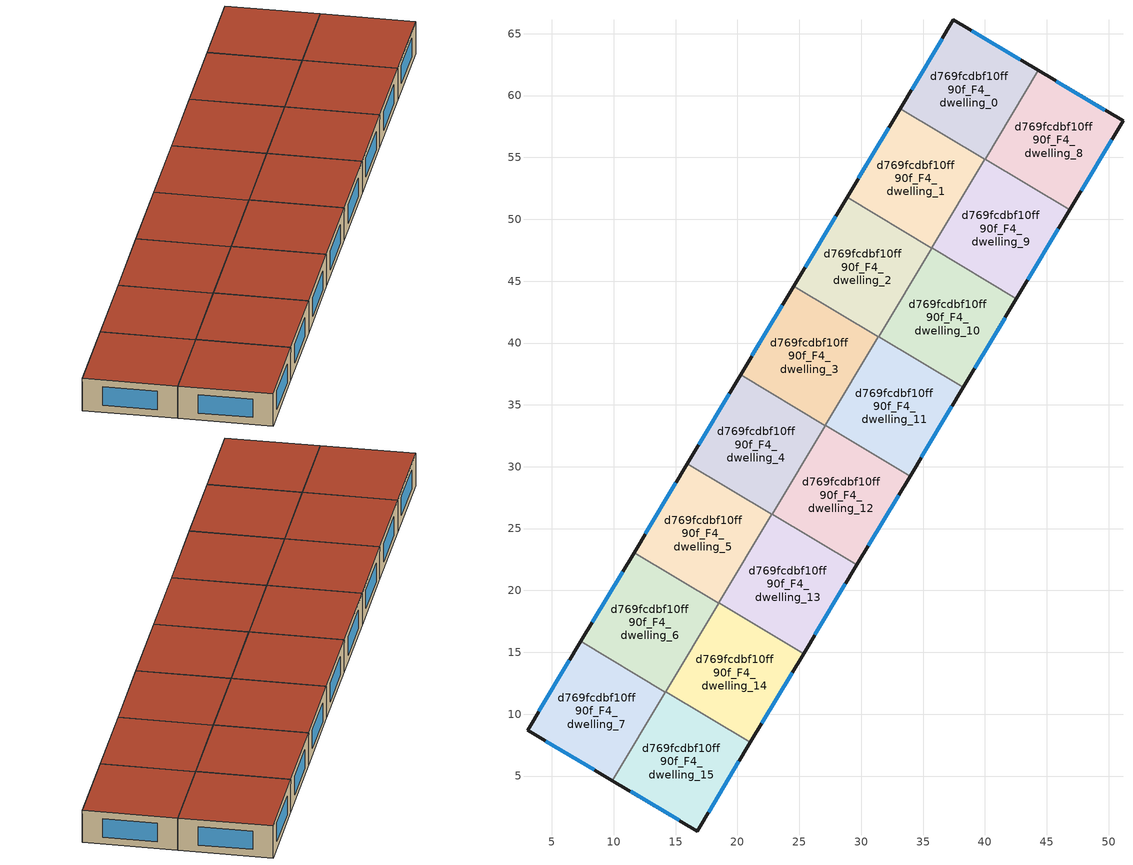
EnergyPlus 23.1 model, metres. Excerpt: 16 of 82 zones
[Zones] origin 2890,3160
d769fcdbf10ff90f_F4_dwelling_0
 floor to d769fcdbf10ff90f_F3_dwelling_0 (EU_floor_Construction): 44.3,62.04 39.99,54.85 33.15,58.95 37.45,66.11 z12
 wall outside (EU_wall_Construction): 44.3,62.04 37.45,66.11 33.15,58.95 z12:15
 wall to d769fcdbf10ff90f_F4_dwelling_1 (EU_wall_Construction): 33.15,58.95 39.99,54.85 z12:15
 wall to d769fcdbf10ff90f_F4_dwelling_8 (EU_wall_Construction): 40.01,54.87 44.3,62.04 z12:15
 wall to d769fcdbf10ff90f_F4_dwelling_9 (EU_wall_Construction): 39.99,54.85 40.01,54.87 z12:15
 window (EU_Window_Construction): 42.84,62.91 38.92,65.24 / 36.53,64.58 34.07,60.48 z12.64:14.36
 roof outside (EU_roof_Construction): 39.99,54.85 44.3,62.04 37.45,66.11 33.15,58.95 z15
d769fcdbf10ff90f_F4_dwelling_1
 floor to d769fcdbf10ff90f_F3_dwelling_1 (EU_floor_Construction): 39.99,54.85 35.69,47.67 28.85,51.77 33.15,58.95 z12
 wall outside (EU_wall_Construction): 33.15,58.95 28.85,51.77 z12:15
 wall to d769fcdbf10ff90f_F4_dwelling_2 (EU_wall_Construction): 28.85,51.77 35.69,47.67 z12:15
 wall to d769fcdbf10ff90f_F4_dwelling_9 (EU_wall_Construction): 35.71,47.69 39.99,54.85 z12:15
 wall to d769fcdbf10ff90f_F4_dwelling_10 (EU_wall_Construction): 35.69,47.67 35.71,47.69 z12:15
 window (EU_Window_Construction): 32.23,57.41 29.77,53.31 z12.64:14.36
 roof outside (EU_roof_Construction): 35.69,47.67 39.99,54.85 33.15,58.95 28.85,51.77 z15
d769fcdbf10ff90f_F4_dwelling_10
 floor to d769fcdbf10ff90f_F3_dwelling_10 (EU_floor_Construction): 42.55,43.59 38.24,36.42 31.4,40.52 35.71,47.69 z12
 wall outside (EU_wall_Construction): 38.24,36.42 42.55,43.59 z12:15
 wall to d769fcdbf10ff90f_F4_dwelling_9 (EU_wall_Construction): 42.55,43.59 35.71,47.69 z12:15
 wall to d769fcdbf10ff90f_F4_dwelling_11 (EU_wall_Construction): 31.4,40.52 38.24,36.42 z12:15
 wall to d769fcdbf10ff90f_F4_dwelling_2 (EU_wall_Construction): 35.69,47.67 31.4,40.52 z12:15
 window (EU_Window_Construction): 39.17,37.95 41.63,42.05 z12.64:14.36
 roof outside (EU_roof_Construction): 38.24,36.42 42.55,43.59 35.71,47.69 31.4,40.52 z15
d769fcdbf10ff90f_F4_dwelling_11
 floor to d769fcdbf10ff90f_F3_dwelling_11 (EU_floor_Construction): 38.24,36.42 33.94,29.24 27.1,33.34 31.4,40.52 z12
 wall outside (EU_wall_Construction): 33.94,29.24 38.24,36.42 z12:15
 wall to d769fcdbf10ff90f_F4_dwelling_12 (EU_wall_Construction): 27.1,33.34 33.94,29.24 z12:15
 wall to d769fcdbf10ff90f_F4_dwelling_3 (EU_wall_Construction): 31.39,40.49 27.1,33.34 z12:15
 wall to d769fcdbf10ff90f_F4_dwelling_2 (EU_wall_Construction): 31.4,40.52 31.39,40.49 z12:15
 window (EU_Window_Construction): 34.86,30.78 37.32,34.88 z12.64:14.36
 roof outside (EU_roof_Construction): 33.94,29.24 38.24,36.42 31.4,40.52 27.1,33.34 z15
d769fcdbf10ff90f_F4_dwelling_12
 floor to d769fcdbf10ff90f_F3_dwelling_12 (EU_floor_Construction): 33.94,29.24 29.64,22.06 22.8,26.17 27.1,33.34 z12
 wall outside (EU_wall_Construction): 29.64,22.06 33.94,29.24 z12:15
 wall to d769fcdbf10ff90f_F4_dwelling_13 (EU_wall_Construction): 22.8,26.17 29.64,22.06 z12:15
 wall to d769fcdbf10ff90f_F4_dwelling_4 (EU_wall_Construction): 27.09,33.32 22.8,26.17 z12:15
 wall to d769fcdbf10ff90f_F4_dwelling_3 (EU_wall_Construction): 27.1,33.34 27.09,33.32 z12:15
 window (EU_Window_Construction): 30.56,23.6 33.02,27.7 z12.64:14.36
 roof outside (EU_roof_Construction): 29.64,22.06 33.94,29.24 27.1,33.34 22.8,26.17 z15
d769fcdbf10ff90f_F4_dwelling_13
 floor to d769fcdbf10ff90f_F3_dwelling_13 (EU_floor_Construction): 29.64,22.06 25.34,14.89 18.5,18.99 22.8,26.17 z12
 wall outside (EU_wall_Construction): 25.34,14.89 29.64,22.06 z12:15
 wall to d769fcdbf10ff90f_F4_dwelling_14 (EU_wall_Construction): 18.5,18.99 25.34,14.89 z12:15
 wall to d769fcdbf10ff90f_F4_dwelling_5 (EU_wall_Construction): 22.78,26.14 18.5,18.99 z12:15
 wall to d769fcdbf10ff90f_F4_dwelling_4 (EU_wall_Construction): 22.8,26.17 22.78,26.14 z12:15
 window (EU_Window_Construction): 26.26,16.43 28.72,20.53 z12.64:14.36
 roof outside (EU_roof_Construction): 25.34,14.89 29.64,22.06 22.8,26.17 18.5,18.99 z15
d769fcdbf10ff90f_F4_dwelling_14
 floor to d769fcdbf10ff90f_F3_dwelling_14 (EU_floor_Construction): 25.34,14.89 21.04,7.71 14.2,11.81 18.5,18.99 z12
 wall outside (EU_wall_Construction): 21.04,7.71 25.34,14.89 z12:15
 wall to d769fcdbf10ff90f_F4_dwelling_15 (EU_wall_Construction): 14.2,11.81 21.04,7.71 z12:15
 wall to d769fcdbf10ff90f_F4_dwelling_6 (EU_wall_Construction): 18.48,18.96 14.2,11.81 z12:15
 wall to d769fcdbf10ff90f_F4_dwelling_5 (EU_wall_Construction): 18.5,18.99 18.48,18.96 z12:15
 window (EU_Window_Construction): 21.96,9.25 24.42,13.35 z12.64:14.36
 roof outside (EU_roof_Construction): 21.04,7.71 25.34,14.89 18.5,18.99 14.2,11.81 z15
d769fcdbf10ff90f_F4_dwelling_15
 floor to d769fcdbf10ff90f_F3_dwelling_15 (EU_floor_Construction): 21.04,7.71 16.74,0.55 9.88,4.62 14.18,11.79 14.2,11.81 z12
 wall outside (EU_wall_Construction): 9.88,4.62 16.74,0.55 21.04,7.71 z12:15
 wall to d769fcdbf10ff90f_F4_dwelling_7 (EU_wall_Construction): 14.18,11.79 9.88,4.62 z12:15
 wall to d769fcdbf10ff90f_F4_dwelling_6 (EU_wall_Construction): 14.19,11.81 14.18,11.79 z12:15
 window (EU_Window_Construction): 17.66,2.08 20.12,6.18 / 11.35,3.75 15.27,1.42 z12.64:14.36
 roof outside (EU_roof_Construction): 16.74,0.55 21.04,7.71 14.2,11.81 14.18,11.79 9.88,4.62 z15
d769fcdbf10ff90f_F4_dwelling_2
 floor to d769fcdbf10ff90f_F3_dwelling_2 (EU_floor_Construction): 35.69,47.67 31.39,40.49 24.55,44.59 28.85,51.77 z12
 wall outside (EU_wall_Construction): 28.85,51.77 24.55,44.59 z12:15
 wall to d769fcdbf10ff90f_F4_dwelling_3 (EU_wall_Construction): 24.55,44.59 31.39,40.49 z12:15
 window (EU_Window_Construction): 27.93,50.23 25.47,46.13 z12.64:14.36
 roof outside (EU_roof_Construction): 31.39,40.49 35.69,47.67 28.85,51.77 24.55,44.59 z15
d769fcdbf10ff90f_F4_dwelling_3
 floor to d769fcdbf10ff90f_F3_dwelling_3 (EU_floor_Construction): 31.39,40.49 27.09,33.32 20.25,37.42 24.55,44.59 z12
 wall outside (EU_wall_Construction): 24.55,44.59 20.25,37.42 z12:15
 wall to d769fcdbf10ff90f_F4_dwelling_4 (EU_wall_Construction): 20.25,37.42 27.09,33.32 z12:15
 window (EU_Window_Construction): 23.63,43.06 21.17,38.95 z12.64:14.36
 roof outside (EU_roof_Construction): 27.09,33.32 31.39,40.49 24.55,44.59 20.25,37.42 z15
d769fcdbf10ff90f_F4_dwelling_4
 floor to d769fcdbf10ff90f_F3_dwelling_4 (EU_floor_Construction): 27.09,33.32 22.78,26.14 15.94,30.24 20.25,37.42 z12
 wall outside (EU_wall_Construction): 20.25,37.42 15.94,30.24 z12:15
 wall to d769fcdbf10ff90f_F4_dwelling_5 (EU_wall_Construction): 15.94,30.24 22.78,26.14 z12:15
 window (EU_Window_Construction): 19.32,35.88 16.86,31.78 z12.64:14.36
 roof outside (EU_roof_Construction): 22.78,26.14 27.09,33.32 20.25,37.42 15.94,30.24 z15
d769fcdbf10ff90f_F4_dwelling_5
 floor to d769fcdbf10ff90f_F3_dwelling_5 (EU_floor_Construction): 22.78,26.14 18.48,18.96 11.64,23.06 15.94,30.24 z12
 wall outside (EU_wall_Construction): 15.94,30.24 11.64,23.06 z12:15
 wall to d769fcdbf10ff90f_F4_dwelling_6 (EU_wall_Construction): 11.64,23.06 18.48,18.96 z12:15
 window (EU_Window_Construction): 15.02,28.7 12.56,24.6 z12.64:14.36
 roof outside (EU_roof_Construction): 18.48,18.96 22.78,26.14 15.94,30.24 11.64,23.06 z15
d769fcdbf10ff90f_F4_dwelling_6
 floor to d769fcdbf10ff90f_F3_dwelling_6 (EU_floor_Construction): 18.48,18.96 14.18,11.79 7.34,15.89 11.64,23.06 z12
 wall outside (EU_wall_Construction): 11.64,23.06 7.34,15.89 z12:15
 wall to d769fcdbf10ff90f_F4_dwelling_7 (EU_wall_Construction): 7.34,15.89 14.18,11.79 z12:15
 window (EU_Window_Construction): 10.72,21.53 8.26,17.43 z12.64:14.36
 roof outside (EU_roof_Construction): 14.18,11.79 18.48,18.96 11.64,23.06 7.34,15.89 z15
d769fcdbf10ff90f_F4_dwelling_7
 floor to d769fcdbf10ff90f_F3_dwelling_7 (EU_floor_Construction): 14.18,11.79 9.88,4.62 3.03,8.7 7.34,15.89 z12
 wall outside (EU_wall_Construction): 7.34,15.89 3.03,8.7 9.88,4.62 z12:15
 window (EU_Window_Construction): 4.5,7.83 8.42,5.5 / 6.41,14.35 3.95,10.24 z12.64:14.36
 roof outside (EU_roof_Construction): 9.88,4.62 14.18,11.79 7.34,15.89 3.03,8.7 z15
d769fcdbf10ff90f_F4_dwelling_8
 floor to d769fcdbf10ff90f_F3_dwelling_8 (EU_floor_Construction): 51.16,57.96 46.85,50.77 40.01,54.87 44.3,62.04 z12
 wall outside (EU_wall_Construction): 46.85,50.77 51.16,57.96 44.3,62.04 z12:15
 wall to d769fcdbf10ff90f_F4_dwelling_9 (EU_wall_Construction): 40.01,54.87 46.85,50.77 z12:15
 window (EU_Window_Construction): 49.69,58.83 45.77,61.16 / 47.77,52.31 50.24,56.42 z12.64:14.36
 roof outside (EU_roof_Construction): 46.85,50.77 51.16,57.96 44.3,62.04 40.01,54.87 z15
d769fcdbf10ff90f_F4_dwelling_9
 floor to d769fcdbf10ff90f_F3_dwelling_9 (EU_floor_Construction): 46.85,50.77 42.55,43.59 35.71,47.69 40.01,54.87 z12
 wall outside (EU_wall_Construction): 42.55,43.59 46.85,50.77 z12:15
 window (EU_Window_Construction): 43.47,45.13 45.93,49.23 z12.64:14.36
 roof outside (EU_roof_Construction): 42.55,43.59 46.85,50.77 40.01,54.87 35.71,47.69 z15
[Building]
EU S2 Campaign: North Axis=0; Terrain=City; Solar Distribution=FullExterior
[Site:Location]
Yerevan-Zvartnots.Intl.AP: Latitude=40.15; Longitude=44.383; Time Zone=4; Elevation=854
[SizingPeriod:WeatherFileDays]
AnnualSizingPeriod: Begin Month=1; Begin Day of Month=1; End Month=12; End Day of Month=31; Day of Week for Start Day=Monday; Use Weather File Daylight Saving Period=No; Use Weather File Rain and Snow Indicators=No
[MATERIAL]
EU_InternalMass_Material: Roughness=MediumRough; Thickness=0.1; Conductivity=1; Density=1800; Specific Heat=900; Thermal Absorptance=0.9; Solar Absorptance=0.7; Visible Absorptance=0.7
[MATERIAL:NOMASS] Roughness=MediumRough; Thermal Absorptance=0.9; Solar Absorptance=0.7; Visible Absorptance=0.7
Name | Thermal Resistance
EU_wall_NoMass | 1.05043
EU_roof_NoMass | 1.45357
EU_floor_NoMass | 0.478065
[WINDOWMATERIAL:SIMPLEGLAZINGSYSTEM]
EU_Window_SimpleGlazing: UFactor=2.5566; Solar Heat Gain Coefficient=0.75; Visible Transmittance=0.75
[CONSTRUCTION]
EU_wall_Construction: EU_wall_NoMass
EU_roof_Construction: EU_roof_NoMass
EU_floor_Construction: EU_floor_NoMass
EU_Window_Construction: EU_Window_SimpleGlazing
EU_InternalMass_Construction: EU_InternalMass_Material
[ZONE] Type=1; Multiplier=1; Ceiling Height=autocalculate; Floor Area=autocalculate; Part of Total Floor Area=Yes
Name | Volume
d769fcdbf10ff90f_F4_dwelling_0 | 200.216
d769fcdbf10ff90f_F4_dwelling_1; d769fcdbf10ff90f_F4_dwelling_4 | 200.212
d769fcdbf10ff90f_F4_dwelling_10 | 200.23
d769fcdbf10ff90f_F4_dwelling_11 | 200.235
d769fcdbf10ff90f_F4_dwelling_12; d769fcdbf10ff90f_F4_dwelling_15 | 200.231
d769fcdbf10ff90f_F4_dwelling_13; d769fcdbf10ff90f_F4_dwelling_9 | 200.214
d769fcdbf10ff90f_F4_dwelling_14 | 200.213
d769fcdbf10ff90f_F4_dwelling_2 | 200.2
d769fcdbf10ff90f_F4_dwelling_3 | 200.211
d769fcdbf10ff90f_F4_dwelling_5 | 200.196
d769fcdbf10ff90f_F4_dwelling_6 | 200.195
d769fcdbf10ff90f_F4_dwelling_7 | 200.204
d769fcdbf10ff90f_F4_dwelling_8 | 200.218
[INTERNALMASS] Construction=EU_InternalMass_Construction
Name | Zone or ZoneList | Surface Area
d769fcdbf10ff90f_F4_dwelling_0_EU_InternalMass | d769fcdbf10ff90f_F4_dwelling_0 | 66.7386
d769fcdbf10ff90f_F4_dwelling_1_EU_InternalMass | d769fcdbf10ff90f_F4_dwelling_1 | 66.7373
d769fcdbf10ff90f_F4_dwelling_2_EU_InternalMass | d769fcdbf10ff90f_F4_dwelling_2 | 66.7332
d769fcdbf10ff90f_F4_dwelling_3_EU_InternalMass | d769fcdbf10ff90f_F4_dwelling_3 | 66.7373
d769fcdbf10ff90f_F4_dwelling_4_EU_InternalMass | d769fcdbf10ff90f_F4_dwelling_4 | 66.7373
d769fcdbf10ff90f_F4_dwelling_5_EU_InternalMass | d769fcdbf10ff90f_F4_dwelling_5 | 66.732
d769fcdbf10ff90f_F4_dwelling_6_EU_InternalMass | d769fcdbf10ff90f_F4_dwelling_6 | 66.732
d769fcdbf10ff90f_F4_dwelling_7_EU_InternalMass | d769fcdbf10ff90f_F4_dwelling_7 | 66.7347
d769fcdbf10ff90f_F4_dwelling_8_EU_InternalMass | d769fcdbf10ff90f_F4_dwelling_8 | 66.7392
d769fcdbf10ff90f_F4_dwelling_9_EU_InternalMass | d769fcdbf10ff90f_F4_dwelling_9 | 66.7378
d769fcdbf10ff90f_F4_dwelling_10_EU_InternalMass | d769fcdbf10ff90f_F4_dwelling_10 | 66.7435
d769fcdbf10ff90f_F4_dwelling_11_EU_InternalMass | d769fcdbf10ff90f_F4_dwelling_11 | 66.745
d769fcdbf10ff90f_F4_dwelling_12_EU_InternalMass | d769fcdbf10ff90f_F4_dwelling_12 | 66.7435
d769fcdbf10ff90f_F4_dwelling_13_EU_InternalMass | d769fcdbf10ff90f_F4_dwelling_13 | 66.7378
d769fcdbf10ff90f_F4_dwelling_14_EU_InternalMass | d769fcdbf10ff90f_F4_dwelling_14 | 66.7378
d769fcdbf10ff90f_F4_dwelling_15_EU_InternalMass | d769fcdbf10ff90f_F4_dwelling_15 | 66.7459
[OTHEREQUIPMENT] Fuel Type=Electricity; Design Level Calculation Method=Watts/Area; Power per Zone Floor Area=1; Fraction Latent=0; Fraction Radiant=0; Fraction Lost=0; Carbon Dioxide Generation Rate=0; EndUse Subcategory=EU_Step8_InternalGains
Name | Zone or ZoneList or Space or SpaceList | Schedule
EU_Step8_InternalGain_d769fcdbf10ff90f_F4_dwelling_0_f000 | d769fcdbf10ff90f_F4_dwelling_0 | EU_Step8_GainSchedule_d769fcdbf10ff90f_F4_dwelling_0_f000
EU_Step8_InternalGain_d769fcdbf10ff90f_F4_dwelling_1_f000 | d769fcdbf10ff90f_F4_dwelling_1 | EU_Step8_GainSchedule_d769fcdbf10ff90f_F4_dwelling_1_f000
EU_Step8_InternalGain_d769fcdbf10ff90f_F4_dwelling_2_f000 | d769fcdbf10ff90f_F4_dwelling_2 | EU_Step8_GainSchedule_d769fcdbf10ff90f_F4_dwelling_2_f000
EU_Step8_InternalGain_d769fcdbf10ff90f_F4_dwelling_3_f000 | d769fcdbf10ff90f_F4_dwelling_3 | EU_Step8_GainSchedule_d769fcdbf10ff90f_F4_dwelling_3_f000
EU_Step8_InternalGain_d769fcdbf10ff90f_F4_dwelling_4_f000 | d769fcdbf10ff90f_F4_dwelling_4 | EU_Step8_GainSchedule_d769fcdbf10ff90f_F4_dwelling_4_f000
EU_Step8_InternalGain_d769fcdbf10ff90f_F4_dwelling_5_f000 | d769fcdbf10ff90f_F4_dwelling_5 | EU_Step8_GainSchedule_d769fcdbf10ff90f_F4_dwelling_5_f000
EU_Step8_InternalGain_d769fcdbf10ff90f_F4_dwelling_6_f000 | d769fcdbf10ff90f_F4_dwelling_6 | EU_Step8_GainSchedule_d769fcdbf10ff90f_F4_dwelling_6_f000
EU_Step8_InternalGain_d769fcdbf10ff90f_F4_dwelling_7_f000 | d769fcdbf10ff90f_F4_dwelling_7 | EU_Step8_GainSchedule_d769fcdbf10ff90f_F4_dwelling_7_f000
EU_Step8_InternalGain_d769fcdbf10ff90f_F4_dwelling_8_f000 | d769fcdbf10ff90f_F4_dwelling_8 | EU_Step8_GainSchedule_d769fcdbf10ff90f_F4_dwelling_8_f000
EU_Step8_InternalGain_d769fcdbf10ff90f_F4_dwelling_9_f000 | d769fcdbf10ff90f_F4_dwelling_9 | EU_Step8_GainSchedule_d769fcdbf10ff90f_F4_dwelling_9_f000
EU_Step8_InternalGain_d769fcdbf10ff90f_F4_dwelling_10_f000 | d769fcdbf10ff90f_F4_dwelling_10 | EU_Step8_GainSchedule_d769fcdbf10ff90f_F4_dwelling_10_f000
EU_Step8_InternalGain_d769fcdbf10ff90f_F4_dwelling_11_f000 | d769fcdbf10ff90f_F4_dwelling_11 | EU_Step8_GainSchedule_d769fcdbf10ff90f_F4_dwelling_11_f000
EU_Step8_InternalGain_d769fcdbf10ff90f_F4_dwelling_12_f000 | d769fcdbf10ff90f_F4_dwelling_12 | EU_Step8_GainSchedule_d769fcdbf10ff90f_F4_dwelling_12_f000
EU_Step8_InternalGain_d769fcdbf10ff90f_F4_dwelling_13_f000 | d769fcdbf10ff90f_F4_dwelling_13 | EU_Step8_GainSchedule_d769fcdbf10ff90f_F4_dwelling_13_f000
EU_Step8_InternalGain_d769fcdbf10ff90f_F4_dwelling_14_f000 | d769fcdbf10ff90f_F4_dwelling_14 | EU_Step8_GainSchedule_d769fcdbf10ff90f_F4_dwelling_14_f000
EU_Step8_InternalGain_d769fcdbf10ff90f_F4_dwelling_15_f000 | d769fcdbf10ff90f_F4_dwelling_15 | EU_Step8_GainSchedule_d769fcdbf10ff90f_F4_dwelling_15_f000
[ZONEVENTILATION:DESIGNFLOWRATE] Schedule=EU_AlwaysOn; Design Flow Rate Calculation Method=AirChanges/Hour; Air Changes per Hour=0.557805; Ventilation Type=Natural; Fan Pressure Rise=0; Fan Total Efficiency=1; Constant Term Coefficient=1; Temperature Term Coefficient=0; Velocity Term Coefficient=0; Velocity Squared Term Coefficient=0; Minimum Indoor Temperature=-100; Maximum Indoor Temperature=100; Delta Temperature=-100; Minimum Outdoor Temperature=-100; Maximum Outdoor Temperature=100; Maximum Wind Speed=40
Name | Zone or ZoneList or Space or SpaceList
EU_ConstantAir_d769fcdbf10ff90f_F4_dwelling_0 | d769fcdbf10ff90f_F4_dwelling_0
EU_ConstantAir_d769fcdbf10ff90f_F4_dwelling_1 | d769fcdbf10ff90f_F4_dwelling_1
EU_ConstantAir_d769fcdbf10ff90f_F4_dwelling_2 | d769fcdbf10ff90f_F4_dwelling_2
EU_ConstantAir_d769fcdbf10ff90f_F4_dwelling_3 | d769fcdbf10ff90f_F4_dwelling_3
EU_ConstantAir_d769fcdbf10ff90f_F4_dwelling_4 | d769fcdbf10ff90f_F4_dwelling_4
EU_ConstantAir_d769fcdbf10ff90f_F4_dwelling_5 | d769fcdbf10ff90f_F4_dwelling_5
EU_ConstantAir_d769fcdbf10ff90f_F4_dwelling_6 | d769fcdbf10ff90f_F4_dwelling_6
EU_ConstantAir_d769fcdbf10ff90f_F4_dwelling_7 | d769fcdbf10ff90f_F4_dwelling_7
EU_ConstantAir_d769fcdbf10ff90f_F4_dwelling_8 | d769fcdbf10ff90f_F4_dwelling_8
EU_ConstantAir_d769fcdbf10ff90f_F4_dwelling_9 | d769fcdbf10ff90f_F4_dwelling_9
EU_ConstantAir_d769fcdbf10ff90f_F4_dwelling_10 | d769fcdbf10ff90f_F4_dwelling_10
EU_ConstantAir_d769fcdbf10ff90f_F4_dwelling_11 | d769fcdbf10ff90f_F4_dwelling_11
EU_ConstantAir_d769fcdbf10ff90f_F4_dwelling_12 | d769fcdbf10ff90f_F4_dwelling_12
EU_ConstantAir_d769fcdbf10ff90f_F4_dwelling_13 | d769fcdbf10ff90f_F4_dwelling_13
EU_ConstantAir_d769fcdbf10ff90f_F4_dwelling_14 | d769fcdbf10ff90f_F4_dwelling_14
EU_ConstantAir_d769fcdbf10ff90f_F4_dwelling_15 | d769fcdbf10ff90f_F4_dwelling_15
[HVACTEMPLATE:THERMOSTAT] Constant Heating Setpoint=20; Constant Cooling Setpoint=50
EU_HeatOnly_d769fcdbf10ff90f_F0_dwelling_0; EU_HeatOnly_d769fcdbf10ff90f_F0_dwelling_1; EU_HeatOnly_d769fcdbf10ff90f_F0_dwelling_2; EU_HeatOnly_d769fcdbf10ff90f_F0_dwelling_3; EU_HeatOnly_d769fcdbf10ff90f_F0_dwelling_4; EU_HeatOnly_d769fcdbf10ff90f_F0_dwelling_5; EU_HeatOnly_d769fcdbf10ff90f_F0_dwelling_6; EU_HeatOnly_d769fcdbf10ff90f_F0_dwelling_7; EU_HeatOnly_d769fcdbf10ff90f_F0_dwelling_8; EU_HeatOnly_d769fcdbf10ff90f_F0_dwelling_9; EU_HeatOnly_d769fcdbf10ff90f_F0_dwelling_10; EU_HeatOnly_d769fcdbf10ff90f_F0_dwelling_11; EU_HeatOnly_d769fcdbf10ff90f_F0_dwelling_12; EU_HeatOnly_d769fcdbf10ff90f_F0_dwelling_13; EU_HeatOnly_d769fcdbf10ff90f_F0_dwelling_14; EU_HeatOnly_d769fcdbf10ff90f_F0_dwelling_15; EU_HeatOnly_d769fcdbf10ff90f_F0_dwelling_16; EU_HeatOnly_d769fcdbf10ff90f_F1_dwelling_0; EU_HeatOnly_d769fcdbf10ff90f_F1_dwelling_1; EU_HeatOnly_d769fcdbf10ff90f_F1_dwelling_2; EU_HeatOnly_d769fcdbf10ff90f_F1_dwelling_3; EU_HeatOnly_d769fcdbf10ff90f_F1_dwelling_4; EU_HeatOnly_d769fcdbf10ff90f_F1_dwelling_5; EU_HeatOnly_d769fcdbf10ff90f_F1_dwelling_6; EU_HeatOnly_d769fcdbf10ff90f_F1_dwelling_7; EU_HeatOnly_d769fcdbf10ff90f_F1_dwelling_8; EU_HeatOnly_d769fcdbf10ff90f_F1_dwelling_9; EU_HeatOnly_d769fcdbf10ff90f_F1_dwelling_10; EU_HeatOnly_d769fcdbf10ff90f_F1_dwelling_11; EU_HeatOnly_d769fcdbf10ff90f_F1_dwelling_12; EU_HeatOnly_d769fcdbf10ff90f_F1_dwelling_13; EU_HeatOnly_d769fcdbf10ff90f_F1_dwelling_14; EU_HeatOnly_d769fcdbf10ff90f_F1_dwelling_15; EU_HeatOnly_d769fcdbf10ff90f_F1_dwelling_16; EU_HeatOnly_d769fcdbf10ff90f_F2_dwelling_0; EU_HeatOnly_d769fcdbf10ff90f_F2_dwelling_1; EU_HeatOnly_d769fcdbf10ff90f_F2_dwelling_2; EU_HeatOnly_d769fcdbf10ff90f_F2_dwelling_3; EU_HeatOnly_d769fcdbf10ff90f_F2_dwelling_4; EU_HeatOnly_d769fcdbf10ff90f_F2_dwelling_5; EU_HeatOnly_d769fcdbf10ff90f_F2_dwelling_6; EU_HeatOnly_d769fcdbf10ff90f_F2_dwelling_7; EU_HeatOnly_d769fcdbf10ff90f_F2_dwelling_8; EU_HeatOnly_d769fcdbf10ff90f_F2_dwelling_9; EU_HeatOnly_d769fcdbf10ff90f_F2_dwelling_10; EU_HeatOnly_d769fcdbf10ff90f_F2_dwelling_11; EU_HeatOnly_d769fcdbf10ff90f_F2_dwelling_12; EU_HeatOnly_d769fcdbf10ff90f_F2_dwelling_13; EU_HeatOnly_d769fcdbf10ff90f_F2_dwelling_14; EU_HeatOnly_d769fcdbf10ff90f_F2_dwelling_15; EU_HeatOnly_d769fcdbf10ff90f_F3_dwelling_0; EU_HeatOnly_d769fcdbf10ff90f_F3_dwelling_1; EU_HeatOnly_d769fcdbf10ff90f_F3_dwelling_2; EU_HeatOnly_d769fcdbf10ff90f_F3_dwelling_3; EU_HeatOnly_d769fcdbf10ff90f_F3_dwelling_4; EU_HeatOnly_d769fcdbf10ff90f_F3_dwelling_5; EU_HeatOnly_d769fcdbf10ff90f_F3_dwelling_6; EU_HeatOnly_d769fcdbf10ff90f_F3_dwelling_7; EU_HeatOnly_d769fcdbf10ff90f_F3_dwelling_8; EU_HeatOnly_d769fcdbf10ff90f_F3_dwelling_9; EU_HeatOnly_d769fcdbf10ff90f_F3_dwelling_10; EU_HeatOnly_d769fcdbf10ff90f_F3_dwelling_11; EU_HeatOnly_d769fcdbf10ff90f_F3_dwelling_12; EU_HeatOnly_d769fcdbf10ff90f_F3_dwelling_13; EU_HeatOnly_d769fcdbf10ff90f_F3_dwelling_14; EU_HeatOnly_d769fcdbf10ff90f_F3_dwelling_15; EU_HeatOnly_d769fcdbf10ff90f_F4_dwelling_0; EU_HeatOnly_d769fcdbf10ff90f_F4_dwelling_1; EU_HeatOnly_d769fcdbf10ff90f_F4_dwelling_2; EU_HeatOnly_d769fcdbf10ff90f_F4_dwelling_3; EU_HeatOnly_d769fcdbf10ff90f_F4_dwelling_4; EU_HeatOnly_d769fcdbf10ff90f_F4_dwelling_5; EU_HeatOnly_d769fcdbf10ff90f_F4_dwelling_6; EU_HeatOnly_d769fcdbf10ff90f_F4_dwelling_7; EU_HeatOnly_d769fcdbf10ff90f_F4_dwelling_8; EU_HeatOnly_d769fcdbf10ff90f_F4_dwelling_9; EU_HeatOnly_d769fcdbf10ff90f_F4_dwelling_10; EU_HeatOnly_d769fcdbf10ff90f_F4_dwelling_11; EU_HeatOnly_d769fcdbf10ff90f_F4_dwelling_12; EU_HeatOnly_d769fcdbf10ff90f_F4_dwelling_13; EU_HeatOnly_d769fcdbf10ff90f_F4_dwelling_14; EU_HeatOnly_d769fcdbf10ff90f_F4_dwelling_15
[HVACTEMPLATE:ZONE:IDEALLOADSAIRSYSTEM] System Availability Schedule=EU_AlwaysOn; Maximum Heating Supply Air Temperature=50; Minimum Cooling Supply Air Temperature=13; Maximum Heating Supply Air Humidity Ratio=0.0156; Minimum Cooling Supply Air Humidity Ratio=0.0077; Heating Limit=NoLimit; Cooling Limit=NoLimit; Heating Availability Schedule=EU_AlwaysOn; Cooling Availability Schedule=EU_CoolingOff; Dehumidification Control Type=ConstantSensibleHeatRatio; Cooling Sensible Heat Ratio=0.7; Dehumidification Setpoint=60; Humidification Control Type=None; Humidification Setpoint=30; Outdoor Air Method=None; Outdoor Air Flow Rate per Person=0.00944; Outdoor Air Flow Rate per Zone Floor Area=0; Outdoor Air Flow Rate per Zone=0; Demand Controlled Ventilation Type=None; Outdoor Air Economizer Type=NoEconomizer; Heat Recovery Type=None; Sensible Heat Recovery Effectiveness=0.7; Latent Heat Recovery Effectiveness=0.65
Name | Template Thermostat
d769fcdbf10ff90f_F4_dwelling_0 | EU_HeatOnly_d769fcdbf10ff90f_F4_dwelling_0
d769fcdbf10ff90f_F4_dwelling_1 | EU_HeatOnly_d769fcdbf10ff90f_F4_dwelling_1
d769fcdbf10ff90f_F4_dwelling_2 | EU_HeatOnly_d769fcdbf10ff90f_F4_dwelling_2
d769fcdbf10ff90f_F4_dwelling_3 | EU_HeatOnly_d769fcdbf10ff90f_F4_dwelling_3
d769fcdbf10ff90f_F4_dwelling_4 | EU_HeatOnly_d769fcdbf10ff90f_F4_dwelling_4
d769fcdbf10ff90f_F4_dwelling_5 | EU_HeatOnly_d769fcdbf10ff90f_F4_dwelling_5
d769fcdbf10ff90f_F4_dwelling_6 | EU_HeatOnly_d769fcdbf10ff90f_F4_dwelling_6
d769fcdbf10ff90f_F4_dwelling_7 | EU_HeatOnly_d769fcdbf10ff90f_F4_dwelling_7
d769fcdbf10ff90f_F4_dwelling_8 | EU_HeatOnly_d769fcdbf10ff90f_F4_dwelling_8
d769fcdbf10ff90f_F4_dwelling_9 | EU_HeatOnly_d769fcdbf10ff90f_F4_dwelling_9
d769fcdbf10ff90f_F4_dwelling_10 | EU_HeatOnly_d769fcdbf10ff90f_F4_dwelling_10
d769fcdbf10ff90f_F4_dwelling_11 | EU_HeatOnly_d769fcdbf10ff90f_F4_dwelling_11
d769fcdbf10ff90f_F4_dwelling_12 | EU_HeatOnly_d769fcdbf10ff90f_F4_dwelling_12
d769fcdbf10ff90f_F4_dwelling_13 | EU_HeatOnly_d769fcdbf10ff90f_F4_dwelling_13
d769fcdbf10ff90f_F4_dwelling_14 | EU_HeatOnly_d769fcdbf10ff90f_F4_dwelling_14
d769fcdbf10ff90f_F4_dwelling_15 | EU_HeatOnly_d769fcdbf10ff90f_F4_dwelling_15
[SIZING:ZONE] Zone Cooling Design Supply Air Temperature Input Method=SupplyAirTemperature; Zone Cooling Design Supply Air Temperature=13; Zone Heating Design Supply Air Temperature Input Method=SupplyAirTemperature; Zone Heating Design Supply Air Temperature=50; Zone Cooling Design Supply Air Humidity Ratio=0.008; Zone Heating Design Supply Air Humidity Ratio=0.008; Cooling Design Air Flow Method=DesignDay; Cooling Design Air Flow Rate=0; Cooling Minimum Air Flow per Zone Floor Area=0.000762; Cooling Minimum Air Flow=0; Cooling Minimum Air Flow Fraction=0.2; Heating Design Air Flow Method=DesignDay; Heating Design Air Flow Rate=0; Heating Maximum Air Flow per Zone Floor Area=0.002032; Heating Maximum Air Flow=0.141576; Heating Maximum Air Flow Fraction=0.3; Account for Dedicated Outdoor Air System=No; Dedicated Outdoor Air System Control Strategy=NeutralSupplyAir; Dedicated Outdoor Air Low Setpoint Temperature for Design=autosize; Dedicated Outdoor Air High Setpoint Temperature for Design=autosize; Zone Load Sizing Method=Sensible Load Only No Latent Load; Zone Latent Cooling Design Supply Air Humidity Ratio Input Method=HumidityRatioDifference; Zone Cooling Design Supply Air Humidity Ratio Difference=0.005; Zone Latent Heating Design Supply Air Humidity Ratio Input Method=HumidityRatioDifference; Zone Humidification Design Supply Air Humidity Ratio Difference=0.005
d769fcdbf10ff90f_F4_dwelling_0; d769fcdbf10ff90f_F4_dwelling_1; d769fcdbf10ff90f_F4_dwelling_2; d769fcdbf10ff90f_F4_dwelling_3; d769fcdbf10ff90f_F4_dwelling_4; d769fcdbf10ff90f_F4_dwelling_5; d769fcdbf10ff90f_F4_dwelling_6; d769fcdbf10ff90f_F4_dwelling_7; d769fcdbf10ff90f_F4_dwelling_8; d769fcdbf10ff90f_F4_dwelling_9; d769fcdbf10ff90f_F4_dwelling_10; d769fcdbf10ff90f_F4_dwelling_11; d769fcdbf10ff90f_F4_dwelling_12; d769fcdbf10ff90f_F4_dwelling_13; d769fcdbf10ff90f_F4_dwelling_14; d769fcdbf10ff90f_F4_dwelling_15
[SCHEDULE:CONSTANT]
Name | Hourly Value
EU_AlwaysOn | 1
EU_CoolingOff | 0
[SCHEDULE:FILE] Column Number=1; Rows to Skip at Top=0; Number of Hours of Data=8760; Column Separator=Comma; Interpolate to Timestep=No; Minutes per Item=60; Adjust Schedule for Daylight Savings=Yes
Name | File
EU_Step8_GainSchedule_d769fcdbf10ff90f_F4_dwelling_0_f000 | ../../schedules/d769fcdbf10ff90f/d769fcdbf10ff90f_F4_dwelling_0_f000_gain.csv
EU_Step8_GainSchedule_d769fcdbf10ff90f_F4_dwelling_1_f000 | ../../schedules/d769fcdbf10ff90f/d769fcdbf10ff90f_F4_dwelling_1_f000_gain.csv
EU_Step8_GainSchedule_d769fcdbf10ff90f_F4_dwelling_2_f000 | ../../schedules/d769fcdbf10ff90f/d769fcdbf10ff90f_F4_dwelling_2_f000_gain.csv
EU_Step8_GainSchedule_d769fcdbf10ff90f_F4_dwelling_3_f000 | ../../schedules/d769fcdbf10ff90f/d769fcdbf10ff90f_F4_dwelling_3_f000_gain.csv
EU_Step8_GainSchedule_d769fcdbf10ff90f_F4_dwelling_4_f000 | ../../schedules/d769fcdbf10ff90f/d769fcdbf10ff90f_F4_dwelling_4_f000_gain.csv
EU_Step8_GainSchedule_d769fcdbf10ff90f_F4_dwelling_5_f000 | ../../schedules/d769fcdbf10ff90f/d769fcdbf10ff90f_F4_dwelling_5_f000_gain.csv
EU_Step8_GainSchedule_d769fcdbf10ff90f_F4_dwelling_6_f000 | ../../schedules/d769fcdbf10ff90f/d769fcdbf10ff90f_F4_dwelling_6_f000_gain.csv
EU_Step8_GainSchedule_d769fcdbf10ff90f_F4_dwelling_7_f000 | ../../schedules/d769fcdbf10ff90f/d769fcdbf10ff90f_F4_dwelling_7_f000_gain.csv
EU_Step8_GainSchedule_d769fcdbf10ff90f_F4_dwelling_8_f000 | ../../schedules/d769fcdbf10ff90f/d769fcdbf10ff90f_F4_dwelling_8_f000_gain.csv
EU_Step8_GainSchedule_d769fcdbf10ff90f_F4_dwelling_9_f000 | ../../schedules/d769fcdbf10ff90f/d769fcdbf10ff90f_F4_dwelling_9_f000_gain.csv
EU_Step8_GainSchedule_d769fcdbf10ff90f_F4_dwelling_10_f000 | ../../schedules/d769fcdbf10ff90f/d769fcdbf10ff90f_F4_dwelling_10_f000_gain.csv
EU_Step8_GainSchedule_d769fcdbf10ff90f_F4_dwelling_11_f000 | ../../schedules/d769fcdbf10ff90f/d769fcdbf10ff90f_F4_dwelling_11_f000_gain.csv
EU_Step8_GainSchedule_d769fcdbf10ff90f_F4_dwelling_12_f000 | ../../schedules/d769fcdbf10ff90f/d769fcdbf10ff90f_F4_dwelling_12_f000_gain.csv
EU_Step8_GainSchedule_d769fcdbf10ff90f_F4_dwelling_13_f000 | ../../schedules/d769fcdbf10ff90f/d769fcdbf10ff90f_F4_dwelling_13_f000_gain.csv
EU_Step8_GainSchedule_d769fcdbf10ff90f_F4_dwelling_14_f000 | ../../schedules/d769fcdbf10ff90f/d769fcdbf10ff90f_F4_dwelling_14_f000_gain.csv
EU_Step8_GainSchedule_d769fcdbf10ff90f_F4_dwelling_15_f000 | ../../schedules/d769fcdbf10ff90f/d769fcdbf10ff90f_F4_dwelling_15_f000_gain.csv
